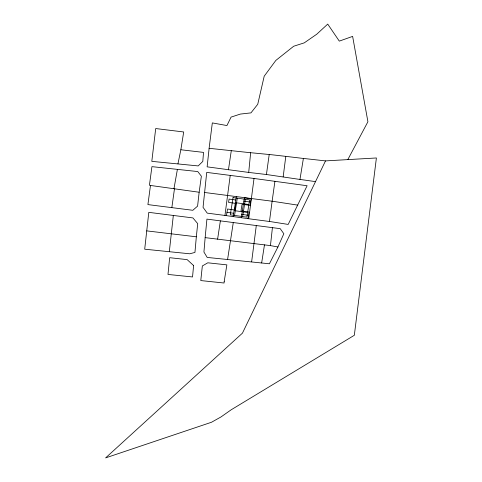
<?xml version="1.0" encoding="UTF-8"?>
<svg xmlns="http://www.w3.org/2000/svg" width="482" height="482" viewBox="0 0 482 482"><rect width="100%" height="100%" fill="white"/><g stroke="black" fill="none" stroke-linecap="round" stroke-linejoin="round"><path stroke-width="0.72" d="M205.151 237.626L203.928 252.032L207.194 257.43L269.408 263.781L277.921 246.983L283.832 233.746L280.223 228.667L206.929 219.111L205.151 237.626L270.45 245.603L277.921 246.983M196.331 236.795L194.951 252.417L189.751 253.791L144.702 249.194L148.799 212.351L192.921 217.924L197.71 223.642L196.331 236.795L146.697 230.878M325.507 160.898L242.44 333.152L105.6 457.9L211.514 422.25L221.021 416.924L231.191 409.784L354.33 335.279L376.4 157.969L325.507 160.898L303.389 158.427L299.961 179.449L266.425 174.508L248.706 172.423L250.64 152.734L209.11 148.299L212.327 122.91L226.932 125.555L231.071 117.102L240.361 114.077L250.953 112.884L257.743 104.275L264.202 76.192L275.831 60.431L293.689 46.236L304.256 42.862L316.788 34.186L327.73 24.1L339.304 41.121L352.631 36.391L367.911 121.741L347.811 159.614M209.116 148.335L207.133 166.844L248.706 172.423M173.345 215.309L169.327 251.64M270.45 245.603L272.426 227.6M199.156 192.24L197.59 206.121L192.818 210.291L147.908 204.597L150.48 185.456L149.432 185.208L151.932 166.645L197.771 171.562L201.368 176.207L199.156 192.24L150.48 185.456M297.81 205.139L272.119 201.193L269.462 221.485L248.736 218.75L254.026 178.467L307.118 185.745L288.176 224.425L269.456 221.449M256.31 225.437L251.64 261.774M283.169 176.864L285.796 156.361L303.401 158.458M230.215 175.526L224.937 215.448L207.236 213.128L203.049 207.338L206.724 172.393L254.026 178.467M171.863 207.513L174.478 188.757M266.425 174.508L269.209 154.505L250.634 152.704M274.915 181.268L272.125 201.223L204.615 192.487M228.444 169.797L231.288 150.685M233.294 222.497L227.582 259.491M217.599 239.205L220.388 220.834M261.66 262.925L264.473 244.838M226.456 215.641L227.51 209.013L234.228 209.947M233.174 216.587L236.343 196.638M234.559 215.43L237.301 198.168M241.235 217.707L244.41 197.704M242.621 216.545L245.362 199.289M247.953 218.623L249.007 211.996L241 210.887L242.054 204.26L250.062 205.374L251.11 198.747L244.392 197.813M180.852 149.757L183.696 131.972L155.704 128.549L151.806 161.356L198.192 165.922L202.802 161.422L203.518 152.396L180.852 149.757L177.954 163.814M173.978 188.631L177.382 169.459M269.203 154.469L285.796 156.361M235.806 200.012L229.089 199.078L228.564 202.392L235.282 203.32M243.868 201.127L250.586 202.06M248.875 204.531L235.963 202.741L234.704 210.688L247.609 212.484M226.986 212.327L233.704 213.261M241.765 214.382L248.483 215.309M224.937 215.448L248.736 218.75M299.949 179.412L315.27 181.587M224.172 281.699L224.058 283.012L200.777 280.566L202.344 265.956L207.796 262.804L226.859 264.865L224.172 281.699M193.595 265.54L192.541 276.957L167.983 274.433L169.676 257.689L187.143 259.623L193.595 265.54M233.047 197.578L230.306 214.839L246.874 217.135L249.616 199.879L233.047 197.578"/></g></svg>
